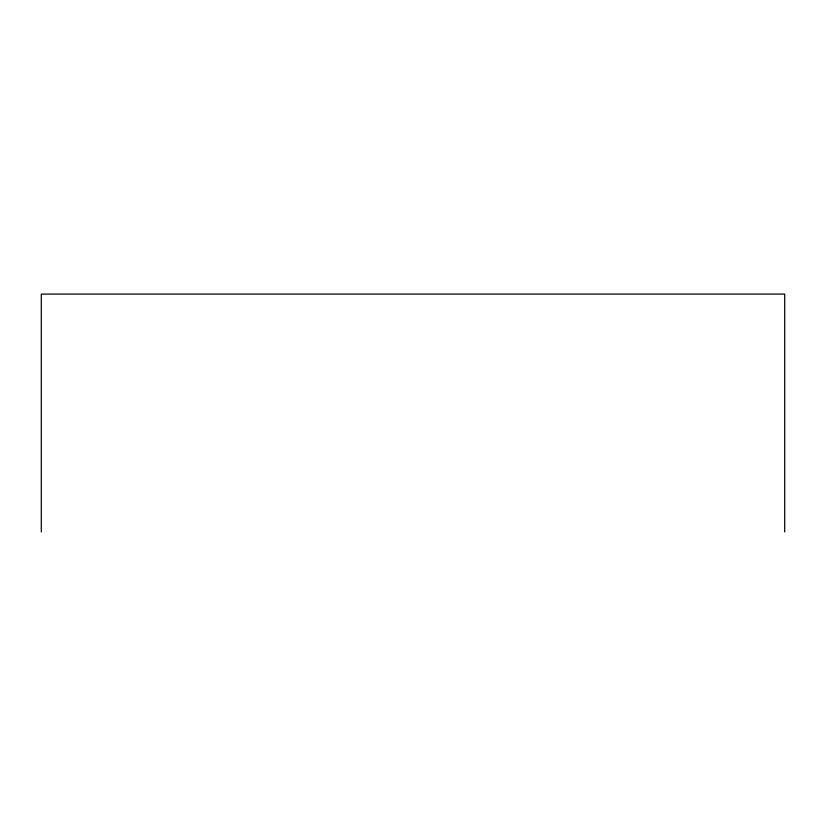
<?xml version="1.0" encoding="UTF-8"?>
<svg xmlns="http://www.w3.org/2000/svg" width="826" height="826" viewBox="0 0 826 826"><rect width="100%" height="100%" fill="white"/><g stroke="black" fill="none" stroke-linecap="round" stroke-linejoin="round"><path stroke-width="1.24" d="M784.7 531.913L784.7 294.087L41.3 294.087L41.3 531.913"/></g></svg>
